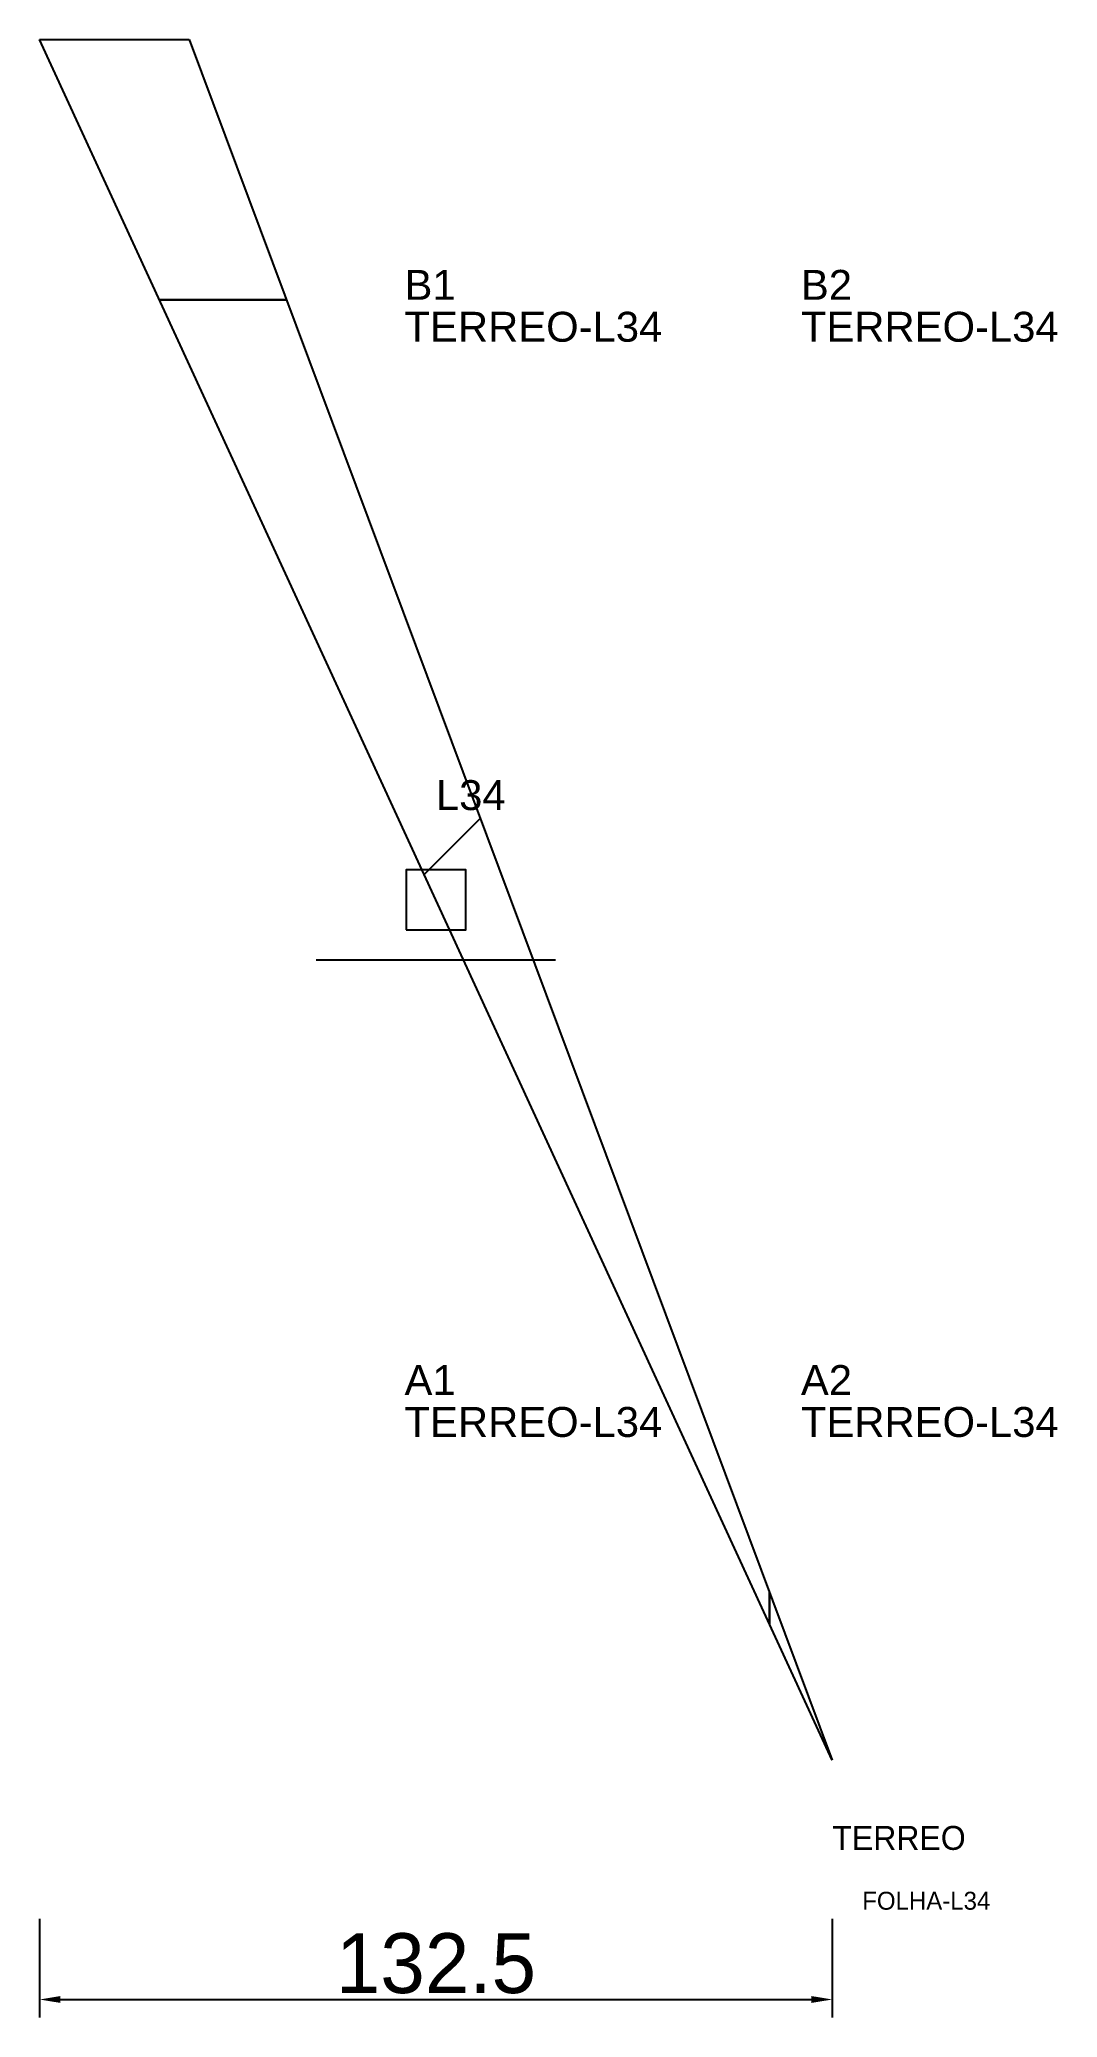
# Model space of a CAD drawing. Header units: metres. Extents: x 222 to 392, y -129 to 202.
import ezdxf

# ---------------------------------------------------------------- set-up
doc = ezdxf.new("R2010")
doc.units = ezdxf.units.M
for name, color, linetype in [('3', 3, 'CONTINUOUS'), ('AUX00', 7, 'CONTINUOUS'), ('COTA', 241, 'CONTINUOUS'), ('FOLHA', 255, 'CONTINUOUS'), ('Hachura', 251, 'CONTINUOUS'), ('NOMENCLATURA', 7, 'CONTINUOUS'), ('Nível', 160, 'CONTINUOUS'), ('Painéis', 200, 'CONTINUOUS'), ('Pilares', 5, 'CONTINUOUS'), ('SARR_2.2x7', 40, 'CONTINUOUS')]:
    doc.layers.add(name, color=color, linetype=linetype)
doc.styles.add('ARIAL', font='Arial.ttf')
doc.styles.add('STR_STANDARD', font='arial.ttf')
doc.dimstyles.new('EZ DXF', dxfattribs={"dimtxt": 10, "dimasz": 3.5, "dimexe": 3, "dimexo": 1.5, "dimgap": 1, "dimtad": 1, "dimdec": 1, "dimdsep": 46, "dimcen": 2.5, "dimazin": 3, "dimtfac": 1, "dimtmove": 0, "dimatfit": 3})

msp = doc.modelspace()

# ---------------------------------------------------------------- hatches: boundary and pattern name
at = {"layer": 'Hachura'}
h = msp.add_hatch(dxfattribs=at)
h.set_pattern_fill('ANSI31', scale=50)
h.paths.add_polyline_path([(354.7, -85.99), (222.2, 201.5), (247.2, 201.5)])
h = msp.add_hatch(dxfattribs=at)
h.set_pattern_fill('ANSI31', scale=50)
h.paths.add_polyline_path([(354.7, -85.99), (222.2, 201.5), (247.2, 201.5)])

# ---------------------------------------------------------------- linework, layer by layer
at = {"layer": '3'}
for points in [[(242.24, 158.01), (263.46, 158.01)], [(242.24, 158.01), (263.46, 158.01)], [(344.2, -63.21), (344.2, -57.91)], [(344.2, -63.21), (344.2, -57.91)]]:
    msp.add_lwpolyline(points, close=True, dxfattribs=at)
at = {"layer": 'Painéis', "color": 200}
for p, q in [((354.7, -85.99), (222.2, 201.5)), ((222.2, 201.5), (247.2, 201.5)), ((354.7, -85.99), (222.2, 201.5)), ((222.2, 201.5), (247.2, 201.5)), ((247.2, 201.5), (354.7, -85.99)), ((247.2, 201.5), (354.7, -85.99))]:
    msp.add_line(p, q, dxfattribs=at)
at = {"layer": 'Pilares'}
msp.add_lwpolyline([(283.45, 52.75), (293.45, 52.75), (293.45, 62.75), (283.45, 62.75)], close=True, dxfattribs=at)
msp.add_lwpolyline([(283.45, 52.75), (293.45, 52.75), (293.45, 62.75), (283.45, 62.75)], close=True, dxfattribs=at)
at = {"layer": 'SARR_2.2x7'}
msp.add_line((268.45, 47.75), (308.45, 47.75), dxfattribs=at)
msp.add_line((268.45, 47.75), (308.45, 47.75), dxfattribs=at)

# ---------------------------------------------------------------- texts
at = {"layer": '3', "style": 'STR_STANDARD'}
for s, p in [('B1', (283.2, 158.01)), ('B1', (283.2, 158.01)), ('B2', (349.45, 158.01)), ('B2', (349.45, 158.01)), ('A1', (283.2, -24.99)), ('A1', (283.2, -24.99)), ('A2', (349.45, -24.99)), ('A2', (349.45, -24.99))]:
    msp.add_text(s, height=5, dxfattribs=at).set_placement(p)
at = {"layer": 'AUX00', "style": 'STR_STANDARD'}
for p in [(283.2, 151.01), (283.2, 151.01), (349.45, 151.01), (349.45, 151.01), (283.2, -31.99), (283.2, -31.99), (349.45, -31.99), (349.45, -31.99)]:
    msp.add_text('TERREO-L34', height=5, dxfattribs=at).set_placement(p)
at = {"layer": 'FOLHA'}
msp.add_text('FOLHA-L34', height=3, dxfattribs=at).set_placement((359.7, -110.99))
msp.add_text('FOLHA-L34', height=3, dxfattribs=at).set_placement((359.7, -110.99))
at = {"layer": 'NOMENCLATURA', "insert": (288.45, 77.75), "char_height": 5, "attachment_point": 1, "style": 'ARIAL'}
msp.add_mtext('L34', dxfattribs=at)
msp.add_mtext('L34', dxfattribs=at)
at = {"layer": 'Nível'}
msp.add_text('TERREO', height=4, dxfattribs=at).set_placement((354.7, -100.99))
msp.add_text('TERREO', height=4, dxfattribs=at).set_placement((354.7, -100.99))

# ---------------------------------------------------------------- dimensions: what is measured, and where the dimension line sits
at = {"layer": 'COTA'}
msp.add_linear_dim(base=(222.2, -125.99), p1=(222.2, -110.99), p2=(354.7, -110.99), dimstyle='EZ DXF', dxfattribs=at).render()
msp.add_linear_dim(base=(222.2, -125.99), p1=(222.2, -110.99), p2=(354.7, -110.99), dimstyle='EZ DXF', dxfattribs=at).render()

doc.saveas('drawing.dxf')
